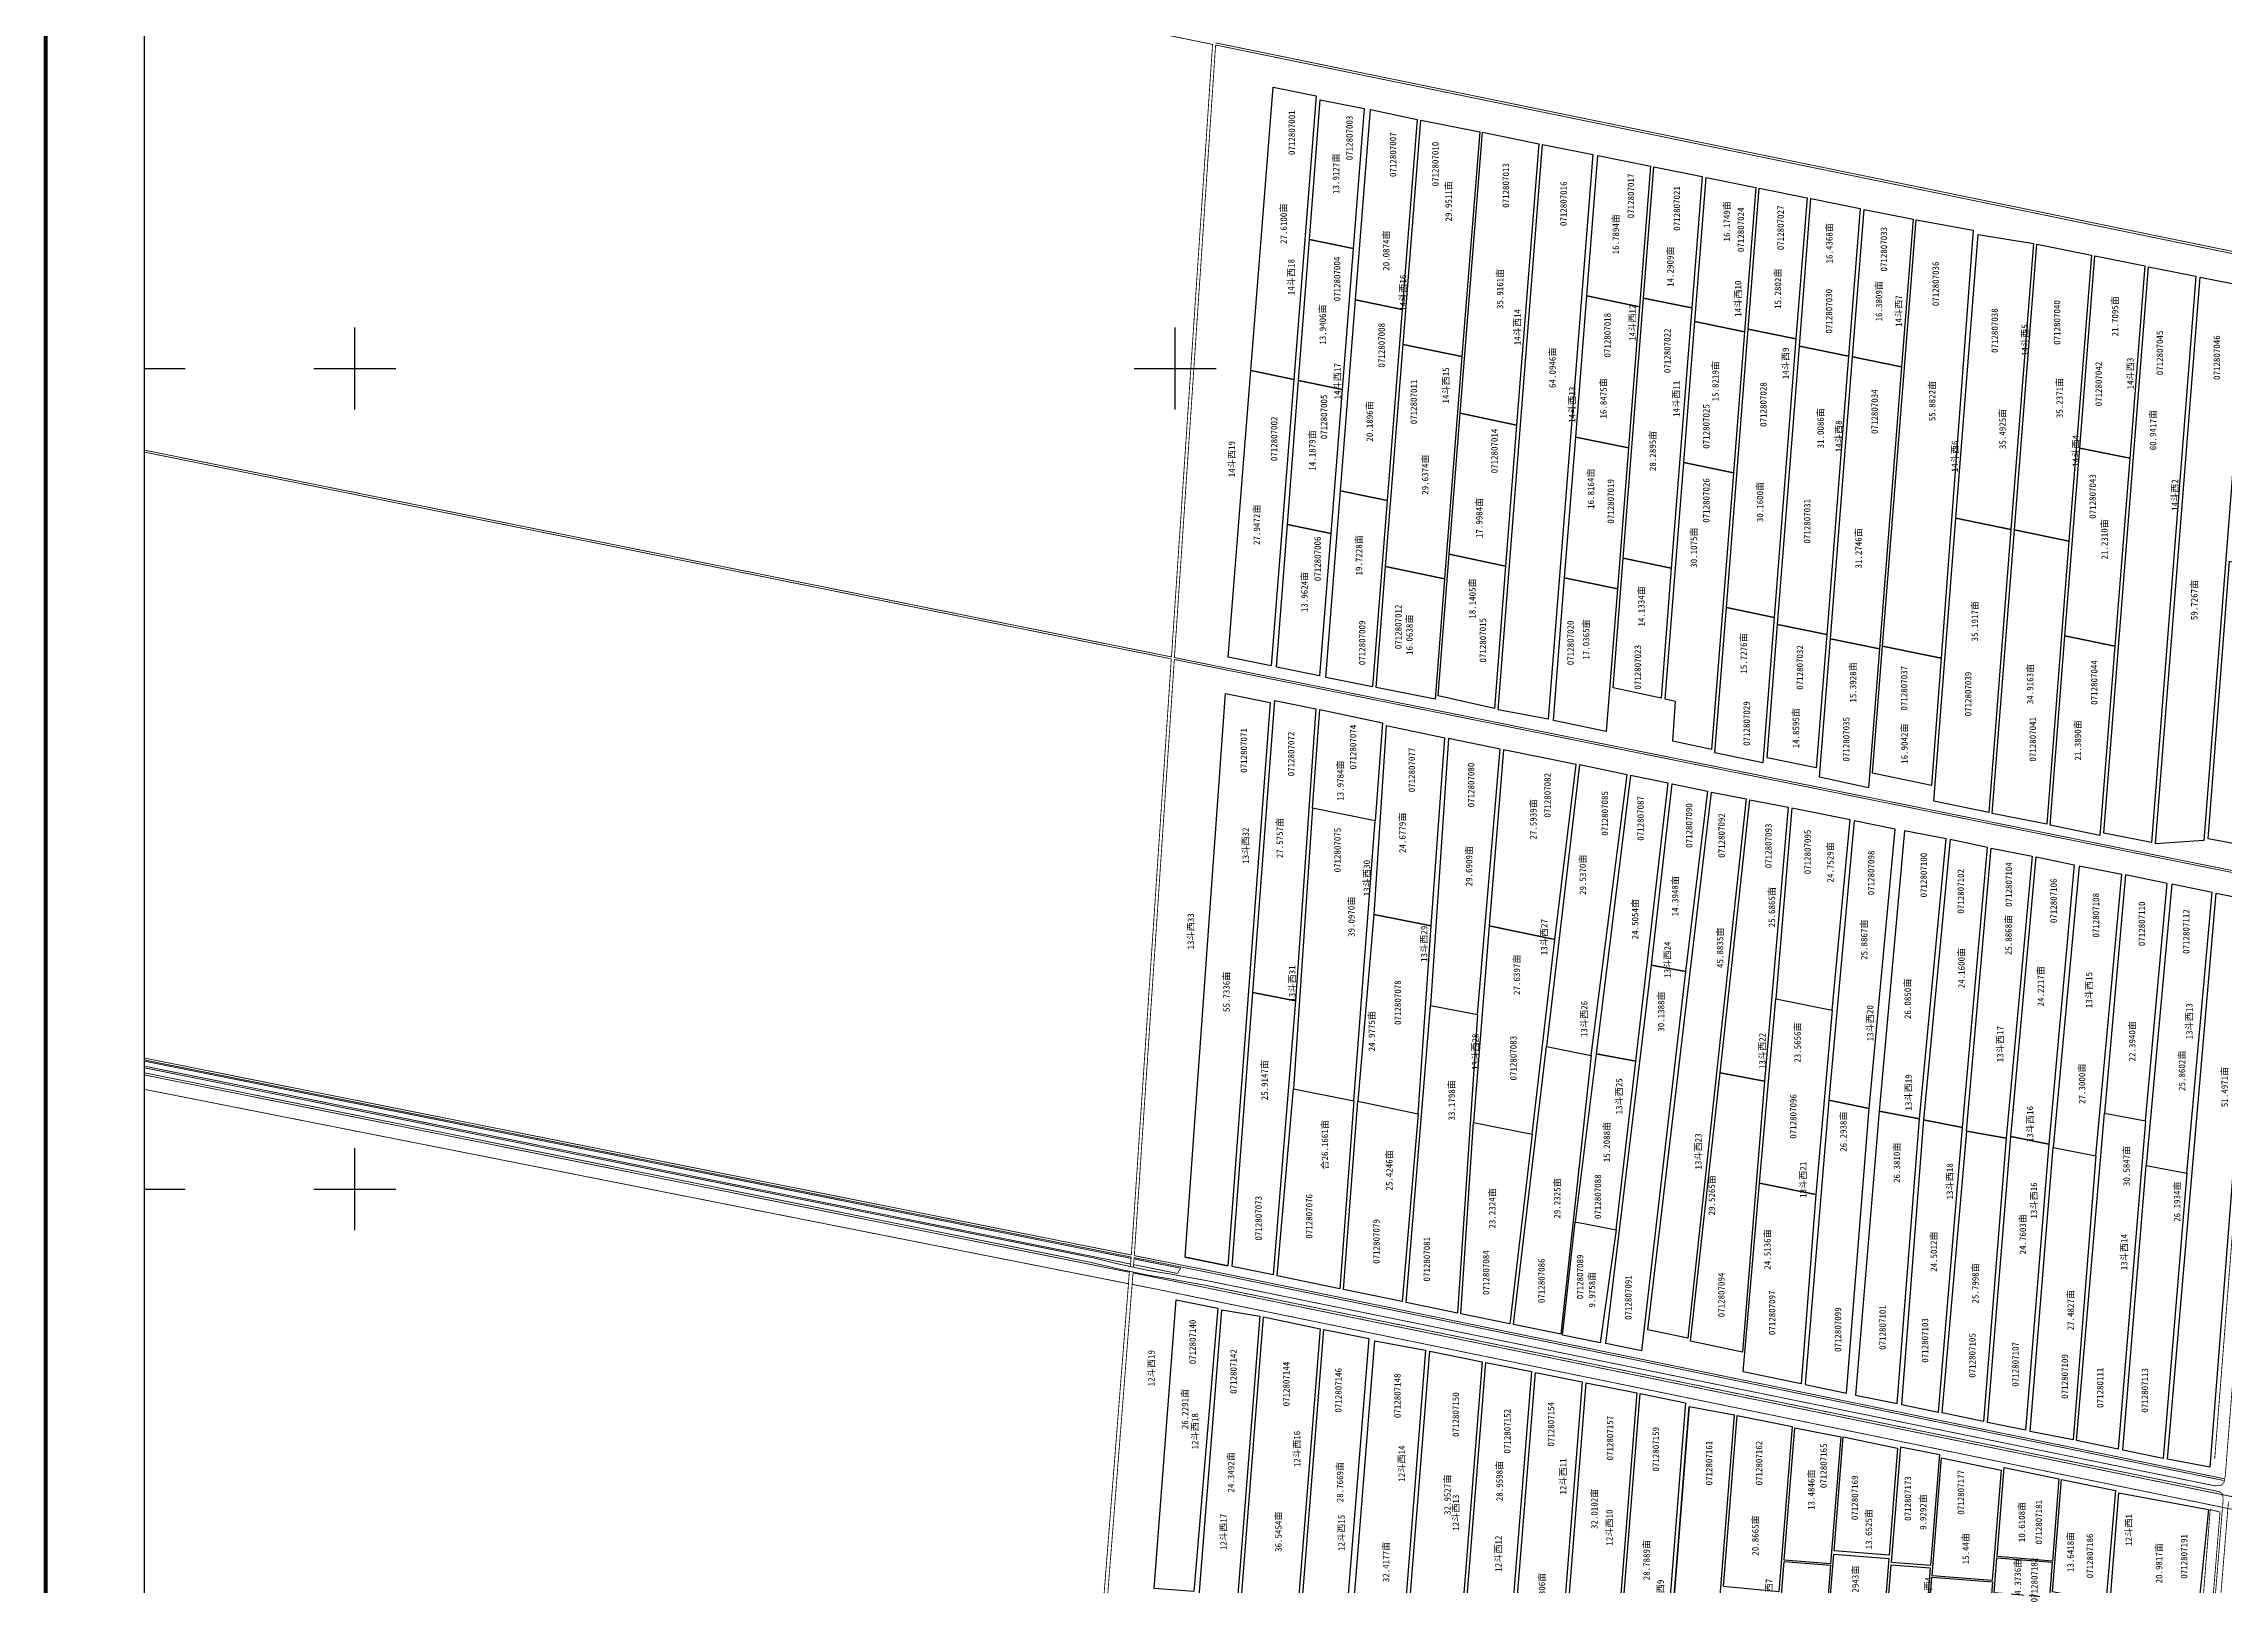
# Model space of a CAD drawing. Extents: x 549547 to 554866, y 4980277 to 4985924.
# Drawn here: x 549620 to 552279, y 4982517 to 4984396 of the extents above; entities that cross this region are included whole.
import ezdxf
from ezdxf.enums import TextEntityAlignment as Align

# ---------------------------------------------------------------- set-up
doc = ezdxf.new("R2010")
doc.units = 0
doc.header["$LTSCALE"] = 10
for name, color, linetype in [('TK', 7, 'CONTINUOUS'), ('园地', 2, 'CONTINUOUS'), ('地块名称', 1, 'CONTINUOUS'), ('地籍号', 7, 'CONTINUOUS'), ('路林渠', 7, 'CONTINUOUS'), ('身份地面积', 1, 'CONTINUOUS')]:
    doc.layers.add(name, color=color, linetype=linetype)
doc.styles.add('宋体', font='')
doc.styles.get('宋体').set_extended_font_data('SimSun')

msp = doc.modelspace()

# ---------------------------------------------------------------- linework, layer by layer
at = {"layer": 'TK', "linetype": 'Continuous'}
for p, q in [((550000, 4983950), (550000, 4984050)), ((551000, 4983950), (551000, 4984050)), ((549743, 4984000), (549793, 4984000)), ((549950, 4984000), (550050, 4984000)), ((550950, 4984000), (551050, 4984000)), ((550000, 4982950), (550000, 4983050)), ((549743, 4983000), (549793, 4983000)), ((549950, 4983000), (550050, 4983000))]:
    msp.add_line(p, q, dxfattribs=at)
at = {"layer": 'TK', "linetype": 'Continuous', "const_width": 5, "flags": 128}
msp.add_lwpolyline([(549623, 4980460), (554863, 4980460), (554863, 4985700), (549623, 4985700)], close=True, dxfattribs=at)
at = {"layer": 'TK', "linetype": 'Continuous', "flags": 128}
msp.add_lwpolyline([(549743, 4980580), (554743, 4980580), (554743, 4985580), (549743, 4985580)], close=True, dxfattribs=at)
at = {"layer": '园地', "color": 2, "linetype": 'Continuous', "flags": 128}
for points, elevation in [([(551119.3, 4984343.1), (551171.6, 4984332.3), (551144.5, 4983986.6), (551092, 4983997.5)], 286.9), ([(551176.6, 4984327.7), (551230.3, 4984317.1), (551216.9, 4984146.4), (551163.5, 4984157.3)], 286.3), ([(551238, 4984315.6), (551294.8, 4984303.6), (551276.7, 4984072.2), (551219.7, 4984083.7)], 286.9), ([(551299.3, 4984302.9), (551371.1, 4984288.7), (551349.5, 4984014.8), (551277.7, 4984029.3)], 286.9), ([(551374.4, 4984288), (551443.2, 4984274.1), (551416.2, 4983931.2), (551347.5, 4983945.5)], 286.8), ([(551447.8, 4984273.2), (551508.9, 4984260.9), (551454.8, 4983572.6), (551393.7, 4983584.3)], 286.9), ([(551515.2, 4984259.6), (551579.5, 4984246.6), (551566, 4984075.1), (551501.7, 4984088.5)], 287.1), ([(551583.6, 4984245.8), (551642.2, 4984234), (551629.6, 4984073.9), (551571, 4984085.8)], 287), ([(551647.3, 4984233), (551707.7, 4984220.8), (551693.9, 4984044.9), (551633.5, 4984057.5)], 287.1), ([(551711.9, 4984219.9), (551770.3, 4984208.2), (551756.7, 4984036.1), (551698.4, 4984048)], 286.9), ([(551775, 4984207.2), (551835, 4984195.1), (551820.9, 4984015.3), (551760.9, 4984027.3)], 287.2), ([(551839.8, 4984194.1), (551899.6, 4984182.1), (551885.4, 4984002.1), (551825.7, 4984014.3)], 287.2), ([(551903.1, 4984181.4), (551972.8, 4984168.6), (551933.6, 4983647.1), (551862.3, 4983661.9)], 287.3), ([(551163.5, 4984157.3), (551216.9, 4984146.4), (551203.4, 4983974.7), (551150.3, 4983985.6)], 259.6), ([(551978.7, 4984163.3), (552046.1, 4984152.5), (552018.7, 4983804.1), (551951.7, 4983817.8)], 286.4), ([(552050.4, 4984151.6), (552116.8, 4984138.2), (552089.4, 4983789.6), (552023.1, 4983803.4)], 287.3), ([(552121, 4984137.4), (552181.9, 4984125.1), (552163.5, 4983891), (552102.6, 4983903.2)], 287.4), ([(552186.4, 4984124.2), (552244.3, 4984112.5), (552190.1, 4983422.4), (552132.1, 4983433.9)], 287.4), ([(552249.4, 4984111.5), (552306.8, 4984099.9), (552253.7, 4983424.7), (552195.1, 4983420.9)], 287.5), ([(551219.7, 4984083.7), (551276.7, 4984072.2), (551258.3, 4983839.1), (551201.5, 4983851.2)], 259.6), ([(551501.7, 4984088.5), (551566, 4984075.1), (551552.5, 4983903.4), (551488.2, 4983916.4)], 259.7), ([(551571, 4984085.8), (551629.6, 4984073.9), (551604.7, 4983756.9), (551546.1, 4983769.1)], 259.6), ([(551633.5, 4984057.5), (551693.9, 4984044.9), (551680.4, 4983873.1), (551620, 4983885.7)], 287.1), ([(551698.4, 4984048), (551756.7, 4984036.1), (551730.1, 4983696.6), (551671.8, 4983708.7)], 259.7), ([(551277.7, 4984029.3), (551349.5, 4984014.8), (551328.2, 4983743.6), (551256.5, 4983758.7)], 259.6), ([(551760.9, 4984027.3), (551820.9, 4984015.3), (551794.2, 4983676), (551734.3, 4983688.2)], 259.7), ([(551825.7, 4984014.3), (551885.4, 4984002.1), (551858.5, 4983658.6), (551798.7, 4983670.7)], 259.7), ([(551092, 4983997.5), (551144.5, 4983986.6), (551117.1, 4983637.7), (551064.5, 4983648.3)], 259.7), ([(551150.3, 4983985.6), (551203.4, 4983974.7), (551189.6, 4983799), (551136.7, 4983810.1)], 259.6), ([(551347.5, 4983945.5), (551416.2, 4983931.2), (551402.7, 4983759.4), (551334, 4983773.7)], 259.6), ([(551488.2, 4983916.4), (551552.5, 4983903.4), (551539, 4983731.7), (551474.7, 4983744.9)], 259.7), ([(551620, 4983885.7), (551680.4, 4983873.1), (551653.9, 4983535.8), (551606.4, 4983545.9), (551609.8, 4983594.4), (551597.3, 4983597.1)], 259.8), ([(552102.6, 4983903.2), (552163.5, 4983891), (552145.5, 4983661.8), (552084.6, 4983674.4)], 260.2), ([(551201.5, 4983851.2), (551258.3, 4983839.1), (551240.5, 4983612.1), (551183.6, 4983623.4)], 259.6), ([(551136.7, 4983810.1), (551189.6, 4983799), (551176, 4983625.6), (551123.3, 4983636.1)], 259.6), ([(551951.7, 4983817.8), (552018.7, 4983804.1), (551991.6, 4983459), (551924.8, 4983472.8)], 259.9), ([(552023.1, 4983803.4), (552089.4, 4983789.6), (552062.3, 4983444.7), (551995.9, 4983457.7)], 259.9), ([(551334, 4983773.7), (551402.7, 4983759.4), (551389.1, 4983585.6), (551320.5, 4983601.2)], 259.6), ([(551256.5, 4983758.7), (551328.2, 4983743.6), (551316.7, 4983597.2), (551244.9, 4983611.4)], 259.6), ([(551474.7, 4983744.9), (551539, 4983731.7), (551525.4, 4983557.8), (551461.1, 4983571.1)], 259.7), ([(551546.1, 4983769.1), (551604.7, 4983756.9), (551592.2, 4983598.5), (551533.7, 4983610.9)], 259.6), ([(552285.3, 4983765.2), (552344.2, 4983753.1), (552318, 4983416.1), (552259, 4983427.1)], 259.6), ([(551671.8, 4983708.7), (551730.1, 4983696.6), (551716.1, 4983519.6), (551657.9, 4983531.7)], 259.7), ([(551734.3, 4983688.2), (551794.2, 4983676), (551781.5, 4983513.6), (551721.5, 4983525.5)], 259.7), ([(551798.7, 4983670.7), (551858.5, 4983658.6), (551845.1, 4983489.1), (551785.5, 4983502)], 259.7), ([(552084.6, 4983674.4), (552145.5, 4983661.8), (552127.3, 4983431.1), (552066.5, 4983443.7)], 260.1), ([(551862.3, 4983661.9), (551933.6, 4983647.1), (551921.9, 4983492), (551850.1, 4983506.8)], 260), ([(551061.2, 4983604), (551115.9, 4983593.2), (551064.1, 4982906.7), (551012.2, 4982917.1)], 287.4), ([(551001.1, 4982865.1), (551052, 4982854.9), (551022.5, 4982509.5), (550974.3, 4982513.2)], 288.6), ([(551056.8, 4982852.7), (551103.2, 4982845.2), (551075.8, 4982500.7), (551029.3, 4982504.5)], 287.7), ([(551107.7, 4982844.2), (551176.5, 4982829.8), (551149.1, 4982484.3), (551080, 4982491.8)], 287.8), ([(551181.2, 4982828.9), (551235.9, 4982818.1), (551208.5, 4982476.3), (551153.3, 4982480.5)], 287.7), ([(551243.2, 4982815), (551305.2, 4982803.6), (551278.1, 4982462.8), (551215.7, 4982468.1)], 287.8), ([(551310.2, 4982802.4), (551374.3, 4982789.7), (551347.8, 4982456.3), (551283.1, 4982461.3)], 288), ([(551378.6, 4982788.5), (551434.1, 4982777.6), (551407.2, 4982438.3), (551351.1, 4982442.7)], 287.9), ([(551439, 4982776.4), (551496.2, 4982765.3), (551469.5, 4982429.9), (551411.7, 4982434.4)], 288), ([(551500.9, 4982763.9), (551562.5, 4982751.9), (551536, 4982414.4), (551473.8, 4982419.7)], 288), ([(551566.9, 4982751.1), (551622.1, 4982739.5), (551595.2, 4982401.7), (551539.3, 4982406.1)], 287.7), ([(551626.6, 4982735.1), (551681.3, 4982724.9), (551627.1, 4982042.3), (551572.4, 4982053.5)], 287.9), ([(551685.1, 4982723.9), (551751.9, 4982710.7), (551735.8, 4982509.3), (551668.4, 4982515.8)], 288.2), ([(551755.1, 4982709.2), (551811.3, 4982698), (551798.7, 4982543.3), (551742.1, 4982547.9)], 288.5), ([(551814.1, 4982698), (551880.6, 4982684.2), (551870.3, 4982553.8), (551803.1, 4982559.1)], 288.1), ([(551884.4, 4982685.8), (551931.5, 4982676.7), (551920.7, 4982541.1), (551873.2, 4982544.9)], 288.4), ([(552010.3, 4982660.6), (552077.1, 4982647.1), (552069.2, 4982546.6), (552002, 4982552.4)], 288.4), ([(552080.3, 4982646.3), (552146, 4982632.7), (552134.4, 4982496.2), (552069.4, 4982509)], 288.5), ([(552150.4, 4982629.8), (552259.7, 4982609.4), (552246.5, 4982482.3), (552140.2, 4982501.8)], 288.5), ([(551802.8, 4982555.1), (551869.9, 4982549.7), (551855.6, 4982369.4), (551788.4, 4982374.7)], 288.1), ([(552001.5, 4982550.7), (552069, 4982545.3), (552065.6, 4982502.4), (551998.1, 4982507.8)], 288.4), ([(551742.2, 4982546.2), (551798.9, 4982541.7), (551786.4, 4982383.9), (551729.6, 4982388.4)], 288.5), ([(551872.8, 4982542.3), (551920.4, 4982538.5), (551906.3, 4982358.9), (551858.7, 4982362.8)], 288.4), ([(551922.5, 4982527.1), (551996.2, 4982521.3), (551982.1, 4982343.8), (551908.5, 4982349.7)], 288.4)]:
    msp.add_lwpolyline(points, close=True, dxfattribs=dict(at, elevation=elevation))
for points, elevation in [([(552163.5, 4983891), (552102.6, 4983903.2)], 260.2), ([(551626.6, 4982735.1), (551572.4, 4982053.5)], 287.9), ([(551681.3, 4982724.9), (551627.1, 4982042.3)], 287.9)]:
    msp.add_lwpolyline(points, dxfattribs=dict(at, elevation=elevation))
for points in [[(551146.6, 4983229.6), (551094.6, 4983239.5), (551121.5, 4983595.5), (551171.3, 4983585.4)], [(551243.9, 4983448.7), (551167.3, 4983464.1), (551176.3, 4983584.6), (551252.7, 4983568.3)], [(551242.1, 4983334.7), (551311.9, 4983320.9), (551328.7, 4983549.8), (551257, 4983564.8)], [(551311, 4983223.7), (551368.5, 4983212.8), (551395.9, 4983536.3), (551333.2, 4983549.1)], [(551382.7, 4983320.7), (551462.8, 4983304.3), (551488.6, 4983517.6), (551400.1, 4983535.3)], [(551452.7, 4983174), (551507, 4983163), (551550.9, 4983504.9), (551493, 4983516.9)], [(551513, 4983165), (551561.3, 4983155.8), (551601, 4983494.8), (551555.1, 4983504)], [(551653.7, 4983483.9), (551696.1, 4983475.5), (551624.8, 4982818.5), (551576.1, 4982828.5)], [(551622.1, 4983265.1), (551580.4, 4983272.9), (551605.6, 4983493.9), (551649, 4983485.2)], [(551243.9, 4983448.7), (551167.3, 4983464.1), (551144, 4983122.3), (551217.9, 4983107.5)], [(551718.3, 4983131.6), (551664.1, 4983141.9), (551700.5, 4983474.6), (551747.1, 4983465.4)], [(551732.3, 4983231.8), (551801, 4983218), (551822.6, 4983450), (551751.7, 4983464.2)], [(551796.7, 4983108.3), (551845.9, 4983098.2), (551877.7, 4983438.7), (551827.5, 4983449)], [(551858, 4983094.9), (551907.1, 4983085.5), (551939.7, 4983426.9), (551888.8, 4983436.8)], [(551912.2, 4983084.3), (551959.5, 4983075.3), (551990.2, 4983416.3), (551944.8, 4983426.1)], [(552013.1, 4983062.3), (551964.5, 4983070.8), (551994.7, 4983415.6), (552044.7, 4983405.9)], [(552065.1, 4983054.9), (552018.5, 4983064.3), (552049.4, 4983404.8), (552096, 4983395.4)], [(552070.2, 4983050.7), (552122.3, 4983040.5), (552154.1, 4983383.6), (552101.9, 4983393.8)], [(552132.6, 4983092.7), (552182.9, 4983083.1), (552209.3, 4983372.6), (552158.5, 4983383.1)], [(552183.4, 4983028.8), (552233.2, 4983019.6), (552264, 4983361.6), (552214.8, 4983371.8)], [(552269.1, 4983360.5), (552315.2, 4983351.3), (552261.2, 4982661.3), (552209.4, 4982670.7)], [(551222.4, 4983107.1), (551296.3, 4983091.9), (551311.9, 4983320.9), (551242.1, 4983334.7)], [(551363.5, 4983081.1), (551435, 4983067.1), (551462.8, 4983304.3), (551382.7, 4983320.7)], [(551580.4, 4983272.9), (551622.1, 4983265.1), (551568.3, 4982802.8), (551524.9, 4982811.8)], [(551094.6, 4983239.5), (551146.6, 4983229.6), (551119.3, 4982895.4), (551069.4, 4982905.7)], [(551311, 4983223.7), (551368.5, 4983212.8), (551344.1, 4982849), (551281.4, 4982862)], [(551732.3, 4983231.8), (551801, 4983218), (551781.1, 4982993.3), (551712.4, 4983007.1)], [(551452.7, 4983174), (551507, 4983163), (551470.2, 4982823.1), (551412.3, 4982835)], [(551537.3, 4982950.3), (551561.3, 4983155.8), (551513, 4983165), (551487.5, 4982960.2)], [(551664.1, 4983141.9), (551718.3, 4983131.6), (551691.4, 4982801.1), (551628.2, 4982814.5)], [(551144, 4983122.3), (551217.9, 4983107.5), (551200.6, 4982878.6), (551124.3, 4982894.4)], [(551222.4, 4983107.1), (551296.3, 4983091.9), (551276.8, 4982862.9), (551205.2, 4982877.7)], [(551845.9, 4983098.2), (551796.7, 4983108.3), (551768, 4982761.7), (551818.2, 4982751.3)], [(551363.5, 4983081.1), (551435, 4983067.1), (551407.9, 4982835.9), (551348.3, 4982848.2)], [(551907.1, 4983085.5), (551858, 4983094.9), (551829.3, 4982749), (551880.1, 4982738.6)], [(551959.5, 4983075.3), (551912.2, 4983084.3), (551885.2, 4982737.5), (551930.6, 4982728.2)], [(552132.6, 4983092.7), (552182.9, 4983083.1), (552149.6, 4982683), (552098.8, 4982693.5)], [(551964.8, 4983070.8), (552013.1, 4983062.3), (551985.1, 4982716.9), (551935.1, 4982727.2)], [(552018.5, 4983064.3), (552065.1, 4983054.9), (552036.5, 4982706.3), (551990, 4982715.7)], [(552070.2, 4983050.7), (552122.3, 4983040.5), (552094.4, 4982694.4), (552042.3, 4982704.6)], [(552183.4, 4983028.8), (552233.2, 4983019.6), (552204.3, 4982671.8), (552155.1, 4982681.9)], [(551712.4, 4983007.1), (551781.1, 4982993.3), (551763.1, 4982762.7), (551692.2, 4982777.3)], [(551537.3, 4982950.3), (551517.8, 4982812.5), (551472, 4982822), (551487.5, 4982960.2)], [(551934.1, 4982672.5), (552007, 4982657.5), (551995.8, 4982522.9), (551922.6, 4982528.6)]]:
    msp.add_lwpolyline(points, close=True, dxfattribs=at)
at = {"layer": '路林渠', "color": 3, "linetype": 'Continuous'}
msp.add_line((551012.2, 4982917.1, 287.4), (551064.1, 4982906.7, 287.4), dxfattribs=at)
at = {"layer": '路林渠', "color": 5, "linetype": 'Continuous', "const_width": 1, "flags": 128}
for points, elevation in [([(552512.9, 4985580), (552279.9, 4982649.6), (552278.4, 4982642.4), (552274.3, 4982638.7), (552267.3, 4982638.4), (551039.7, 4982888.2)], 286.4), ([(549743, 4983147.9), (550900, 4982916.3), (550930.6, 4982908.8), (550966.5, 4982901), (550994.6, 4982896.4), (551039.7, 4982888.2)], 284.7), ([(549743, 4983141.8), (550898.1, 4982910.5), (550930, 4982902.9), (550965.8, 4982895.3), (550993.7, 4982890.6), (551038.9, 4982882.4)], 287.4), ([(551038.9, 4982882.4), (552267.2, 4982632.4), (552273.7, 4982630.9), (552277, 4982627.9), (552277.4, 4982621.3)], 287.4), ([(552277.4, 4982621.3), (552111, 4980580)], 287.4), ([(552116.8, 4980580), (552283.9, 4982619.2)], 291)]:
    msp.add_lwpolyline(points, dxfattribs=dict(at, elevation=elevation))
at = {"layer": '路林渠', "color": 4, "linetype": 'Continuous', "const_width": 1, "flags": 128}
for points, elevation in [([(551045.5, 4984395.1), (549846, 4984641.1)], 287.8), ([(550995.4, 4983648.6), (551045.5, 4984395.1)], 289.4), ([(550999, 4983647.8), (551049.2, 4984394.4)], 288.7), ([(552396.6, 4984118), (551049.2, 4984394.4)], 287.8), ([(552396.8, 4984120.7), (551049.3, 4984397)], 289.4), ([(550995.4, 4983648.6), (549743, 4983900.7)], 288.3), ([(550995.2, 4983646.2), (549743, 4983898.3)], 287.9), ([(550946.5, 4982919.7), (550995.2, 4983646.2)], 289.4), ([(550950.1, 4982918.9), (550998.9, 4983645.5)], 288.7), ([(552324.7, 4983378.6), (550998.9, 4983645.5)], 287.9), ([(552325.1, 4983380.9), (550999, 4983647.8)], 288.3), ([(549743, 4983159.8), (550946.5, 4982919.7)], 286.8), ([(550946.3, 4982917.2), (549743, 4983157.4)], 287.8), ([(550944.1, 4982898.7), (549743, 4983139.2)], 288.3), ([(549743, 4983121.7), (550943, 4982884.7)], 286.1), ([(550944.2, 4982899.9), (550887.7, 4982182.6)], 289.3), ([(550948.6, 4982898.9), (550892.1, 4982181.7)], 289.3), ([(550945.2, 4982905.6), (550946.3, 4982917.2)], 289.4), ([(550990.1, 4982889.5), (550948.6, 4982897.8)], 288.3), ([(550948.9, 4982904.8), (550950, 4982916.5)], 289.3), ([(551050.2, 4982896.5), (551041.7, 4982898.2), (550950, 4982916.5)], 287.8), ([(550950.1, 4982918.9), (551042, 4982900.6)], 286.8), ([(551042, 4982900.6), (552278.4, 4982647.1)], 286.8), ([(552278.1, 4982644.9), (552269.5, 4982646.6), (551050.2, 4982896.5)], 288.7), ([(550947.5, 4982883.9), (550986.4, 4982876.2)], 286.1), ([(553482.9, 4982365.4), (550986.4, 4982876.2)], 288.8), ([(550990.1, 4982889.5), (553487.1, 4982381.2)], 288.3)]:
    msp.add_lwpolyline(points, dxfattribs=dict(at, elevation=elevation))
at = {"layer": '路林渠', "color": 3, "linetype": 'Continuous', "const_width": 1, "flags": 128}
for points, elevation in [([(552267.1, 4982670.9), (552381.1, 4984121.2)], 288.2), ([(549743, 4983156), (550946.2, 4982915.6), (550945.5, 4982908.7), (549743, 4983149.9)], 286.9), ([(549743, 4983156), (550946.2, 4982915.6)], 286.9), ([(550945.5, 4982908.7), (549743, 4983149.9)], 287.9), ([(551002.8, 4982897.2), (550949.2, 4982908)], 287.9), ([(550949.8, 4982914.9), (551006.5, 4982903.6)], 286.9), ([(552217.1, 4981910.8), (552273.6, 4982606.4), (552261.7, 4982609.5), (552205.9, 4981913.1)], 292.6)]:
    msp.add_lwpolyline(points, dxfattribs=dict(at, elevation=elevation))
at = {"layer": '路林渠', "color": 3, "linetype": 'Continuous', "const_width": 1, "elevation": 286.9, "flags": 128}
msp.add_lwpolyline([(550949.8, 4982914.9), (551006.5, 4982903.6), (551002.8, 4982897.2), (550949.2, 4982908)], close=True, dxfattribs=at)

# ---------------------------------------------------------------- texts
at = {"layer": '地块名称', "color": 1, "linetype": 'Continuous', "style": '宋体'}
for s, p in [('14斗西18', (551145.4, 4984089.4, 288.2)), ('14斗西16', (551281.6, 4984070.4, 288.2)), ('14斗西10', (551690.1, 4984063.1, 288.2)), ('14斗西14', (551421, 4984028.5, 288.2)), ('14斗西12', (551561.3, 4984033.9, 288.2)), ('14斗西7', (551885.9, 4984050.8, 288.2)), ('14斗西5', (552039.6, 4984015.4, 288.2)), ('14斗西9', (551748.1, 4983987, 288.2)), ('14斗西3', (552168.3, 4983974.7, 288.2)), ('14斗西17', (551201.6, 4983962.5, 288.2)), ('14斗西15', (551333.9, 4983957.4, 288.2)), ('14斗西11', (551614.8, 4983941.1, 288.2)), ('14斗西13', (551487.8, 4983933.9, 288.2)), ('14斗西8', (551812.8, 4983898.1, 288.2)), ('14斗西19', (551072.8, 4983867.6, 288.2)), ('14斗西6', (551954.4, 4983873.7, 288.2)), ('14斗西4', (552101.7, 4983880.4, 288.2)), ('14斗西2', (552222.6, 4983826.6, 288.2)), ('0712807031', (551774.3, 4983786.7, 288.2)), ('13斗西32', (551089.8, 4983396.6, 288.2)), ('13斗西32', (551089.8, 4983396.6, 288.2)), ('13斗西32', (551089.8, 4983396.6, 288.2)), ('13斗西32', (551089.8, 4983396.6, 288.2)), ('13斗西32', (551089.8, 4983396.6, 288.2)), ('13斗西30', (551237.5, 4983357, 288.2)), ('13斗西30', (551237.5, 4983357, 288.2)), ('13斗西30', (551237.5, 4983357, 288.2)), ('13斗西30', (551237.5, 4983357, 288.2)), ('13斗西33', (551022.9, 4983292.1, 288.2)), ('13斗西29', (551307.2, 4983276.9, 288.2)), ('13斗西27', (551453.7, 4983285, 288.2)), ('13斗西27', (551453.7, 4983285, 288.2)), ('13斗西27', (551453.7, 4983285, 288.2)), ('13斗西27', (551453.7, 4983285, 288.2)), ('13斗西27', (551453.7, 4983285, 288.2)), ('13斗西24', (551604, 4983257.6, 288.2)), ('13斗西24', (551604, 4983257.6, 288.2)), ('13斗西24', (551604, 4983257.6, 288.2)), ('13斗西24', (551604, 4983257.6, 288.2)), ('13斗西24', (551604, 4983257.6, 288.2)), ('13斗西31', (551146.5, 4983228.5, 288.2)), ('13斗西31', (551146.5, 4983228.5, 288.2)), ('13斗西31', (551146.5, 4983228.5, 288.2)), ('13斗西31', (551146.5, 4983228.5, 288.2)), ('13斗西31', (551146.5, 4983228.5, 288.2)), ('13斗西15', (552118, 4983220.5, 288.2)), ('13斗西15', (552118, 4983220.5, 288.2)), ('13斗西15', (552118, 4983220.5, 288.2)), ('13斗西15', (552118, 4983220.5, 288.2)), ('13斗西26', (551502.5, 4983185.3, 288.2)), ('13斗西26', (551502.5, 4983185.3, 288.2)), ('13斗西26', (551502.5, 4983185.3, 288.2)), ('13斗西26', (551502.5, 4983185.3, 288.2)), ('13斗西20', (551851.1, 4983180.1, 288.2)), ('13斗西20', (551851.1, 4983180.1, 288.2)), ('13斗西20', (551851.1, 4983180.1, 288.2)), ('13斗西20', (551851.1, 4983180.1, 288.2)), ('13斗西20', (551851.1, 4983180.1, 288.2)), ('13斗西13', (552240.1, 4983182.5, 288.2)), ('13斗西13', (552240.1, 4983182.5, 288.2)), ('13斗西13', (552240.1, 4983182.5, 288.2)), ('13斗西13', (552240.1, 4983182.5, 288.2)), ('13斗西13', (552240.1, 4983182.5, 288.2)), ('13斗西28', (551369.8, 4983145.4, 288.2)), ('13斗西28', (551369.8, 4983145.4, 288.2)), ('13斗西28', (551369.8, 4983145.4, 288.2)), ('13斗西28', (551369.8, 4983145.4, 288.2)), ('13斗西28', (551369.8, 4983145.4, 288.2)), ('13斗西22', (551719.6, 4983146.3, 288.2)), ('13斗西22', (551719.6, 4983146.3, 288.2)), ('13斗西22', (551719.6, 4983146.3, 288.2)), ('13斗西22', (551719.6, 4983146.3, 288.2)), ('13斗西22', (551719.6, 4983146.3, 288.2)), ('13斗西17', (552009.6, 4983154.6, 288.2)), ('13斗西17', (552009.6, 4983154.6, 288.2)), ('13斗西17', (552009.6, 4983154.6, 288.2)), ('13斗西17', (552009.6, 4983154.6, 288.2)), ('13斗西25', (551545.1, 4983091.1, 288.2)), ('13斗西25', (551545.1, 4983091.1, 288.2)), ('13斗西25', (551545.1, 4983091.1, 288.2)), ('13斗西25', (551545.1, 4983091.1, 288.2)), ('13斗西25', (551545.1, 4983091.1, 288.2)), ('13斗西19', (551897.8, 4983095.8, 288.2)), ('13斗西19', (551897.8, 4983095.8, 288.2)), ('13斗西19', (551897.8, 4983095.8, 288.2)), ('13斗西19', (551897.8, 4983095.8, 288.2)), ('13斗西19', (551897.8, 4983095.8, 288.2)), ('13斗西16', (552046, 4983057.2, 288.2)), ('13斗西23', (551641.6, 4983023.8, 288.2)), ('13斗西23', (551641.6, 4983023.8, 288.2)), ('13斗西23', (551641.6, 4983023.8, 288.2)), ('13斗西23', (551641.6, 4983023.8, 288.2)), ('13斗西23', (551641.6, 4983023.8, 288.2)), ('13斗西21', (551769.4, 4982989.3, 288.2)), ('13斗西21', (551769.4, 4982989.3, 288.2)), ('13斗西21', (551769.4, 4982989.3, 288.2)), ('13斗西21', (551769.4, 4982989.3, 288.2)), ('13斗西21', (551769.4, 4982989.3, 288.2)), ('13斗西18', (551948.1, 4982987.4, 288.2)), ('13斗西18', (551948.1, 4982987.4, 288.2)), ('13斗西18', (551948.1, 4982987.4, 288.2)), ('13斗西18', (551948.1, 4982987.4, 288.2)), ('13斗西16', (552050.7, 4982964.1, 288.2)), ('13斗西14', (552160.8, 4982901.1, 288.2)), ('13斗西14', (552160.8, 4982901.1, 288.2)), ('13斗西14', (552160.8, 4982901.1, 288.2)), ('13斗西14', (552160.8, 4982901.1, 288.2)), ('13斗西14', (552160.8, 4982901.1, 288.2)), ('12斗西19', (550974.9, 4982759.7, 288.5)), ('12斗西18', (551028, 4982682.8, 288.5)), ('12斗西16', (551152.4, 4982661.3, 288.5)), ('12斗西14', (551280, 4982643.4, 288.5)), ('12斗西11', (551476.8, 4982627.7, 288.5)), ('12斗西17', (551062.8, 4982560.1, 288.5)), ('12斗西15', (551206.5, 4982559, 288.5)), ('12斗西13', (551346, 4982583.6, 288.5)), ('12斗西10', (551533.3, 4982565.4, 288.5)), ('12斗西1', (552166.3, 4982565.3, 288.5)), ('12斗西12', (551397.8, 4982533.6, 288.5)), ('12斗西9', (551595.6, 4982485.4, 288.5)), ('12斗西7', (551727.7, 4982486.4, 288.5)), ('12斗西4', (551922, 4982488.6, 288.5))]:
    msp.add_text(s, height=8, rotation=90, dxfattribs=at).set_placement(p)
at = {"layer": '地籍号', "color": 1, "linetype": 'Continuous', "style": '宋体'}
for s, p in [('0712807001', (551145.9, 4984260.3, 288.2)), ('0712807003', (551216.3, 4984253.9, 288.2)), ('0712807007', (551269.4, 4984233.5, 288.2)), ('0712807010', (551321, 4984222.1, 288.2)), ('0712807013', (551406.9, 4984196, 288.2)), ('0712807016', (551477.3, 4984173.7, 288.2)), ('0712807017', (551559.4, 4984183.2, 288.2)), ('0712807021', (551615.4, 4984168, 288.2)), ('0712807027', (551741.9, 4984144.3, 288.2)), ('0712807024', (551693.4, 4984142, 288.2)), ('0712807033', (551867.8, 4984118.3, 288.2)), ('0712807004', (551201.2, 4984082, 288.2)), ('0712807036', (551930.9, 4984076.1, 288.2)), ('0712807030', (551800.9, 4984042.7, 288.2)), ('0712807018', (551530.8, 4984013.5, 288.2)), ('0712807038', (552002.9, 4984019.1, 288.2)), ('0712807040', (552078.9, 4984029, 288.2)), ('0712807008', (551255.5, 4984001.2, 288.2)), ('0712807022', (551603.8, 4983994.5, 288.2)), ('0712807045', (552204.1, 4983991.9, 288.2)), ('0712807046', (552273.6, 4983986.2, 288.2)), ('0712807011', (551294.7, 4983932.2, 288.2)), ('0712807042', (552129.6, 4983954, 288.2)), ('0712807005', (551185.2, 4983913.9, 288.2)), ('0712807028', (551720.9, 4983929, 288.2)), ('0712807034', (551856.5, 4983920.3, 288.2)), ('0712807002', (551124.5, 4983887.2, 288.2)), ('0712807025', (551651.3, 4983902.3, 288.2)), ('0712807014', (551393, 4983872.4, 288.2)), ('0712807019', (551534.8, 4983811, 288.2)), ('0712807026', (551651.3, 4983812.1, 288.2)), ('0712807043', (552122.3, 4983817, 288.2)), ('0712807006', (551177.5, 4983740.9, 288.2)), ('0712807009', (551231.7, 4983638.5, 288.2)), ('0712807012', (551275.9, 4983658, 288.2)), ('0712807015', (551379, 4983641.7, 288.2)), ('0712807020', (551485.8, 4983638.5, 288.2)), ('0712807023', (551567.7, 4983608.7, 288.2)), ('0712807032', (551765.4, 4983608.6, 288.2)), ('0712807044', (552124.2, 4983590.2, 288.2)), ('0712807037', (551892.4, 4983583.2, 288.2)), ('0712807039', (551970.5, 4983576.2, 288.2)), ('0712807029', (551700.5, 4983540.2, 288.2)), ('0712807071', (551087.5, 4983507.4, 288.2)), ('0712807074', (551220.7, 4983511.5, 288.2)), ('0712807035', (551821.9, 4983521, 288.2)), ('0712807041', (552049.3, 4983521, 288.2)), ('0712807072', (551145.2, 4983503.1, 288.2)), ('0712807077', (551292.3, 4983483.6, 288.2)), ('0712807080', (551364.6, 4983465.3, 288.2)), ('0712807082', (551457.7, 4983452.8, 288.2)), ('0712807085', (551527.6, 4983430.7, 288.2)), ('0712807087', (551571.2, 4983424.6, 288.2)), ('0712807090', (551630.3, 4983415.9, 288.2)), ('0712807092', (551670, 4983403.8, 288.2)), ('0712807075', (551201.7, 4983386, 288.2)), ('0712807093', (551727, 4983391.1, 288.2)), ('0712807095', (551774.8, 4983383.7, 288.2)), ('0712807098', (551852.2, 4983358.1, 288.2)), ('0712807100', (551916.3, 4983355.5, 288.2)), ('0712807102', (551961.6, 4983335.7, 288.2)), ('0712807104', (552020, 4983344, 288.2)), ('0712807106', (552074.7, 4983324.2, 288.2)), ('0712807108', (552126.3, 4983306.5, 288.2)), ('0712807110', (552182.2, 4983296.1, 288.2)), ('0712807112', (552236.4, 4983286.7, 288.2)), ('0712807078', (551275.2, 4983200.1, 288.2)), ('0712807083', (551416.1, 4983132.4, 288.2)), ('0712807096', (551757.3, 4983061.4, 288.2)), ('0712807088', (551519.1, 4982963.5, 288.2)), ('0712807073', (551105.5, 4982937.3, 288.2)), ('0712807076', (551167.2, 4982939.6, 288.2)), ('0712807079', (551249.1, 4982909, 288.2)), ('0712807081', (551310.6, 4982887.4, 288.2)), ('0712807084', (551382.8, 4982871, 288.2)), ('0712807086', (551450.4, 4982861.1, 288.2)), ('0712807089', (551497.4, 4982865.8, 288.2)), ('0712807091', (551556.3, 4982840.6, 288.2)), ('0712807094', (551669.7, 4982843.8, 288.2)), ('0712807097', (551731.5, 4982822, 288.2)), ('0712807099', (551811.8, 4982801.5, 288.2)), ('0712807101', (551866.2, 4982804.1, 288.2)), ('0712807103', (551917.9, 4982788.4, 288.2)), ('0712807140', (551025.1, 4982786.5, 288.2)), ('0712807105', (551975.6, 4982770.1, 288.2)), ('0712807142', (551075, 4982750.5, 288.2)), ('0712807144', (551139.3, 4982735.2, 288.2)), ('0712807107', (552028.1, 4982759.2, 288.2)), ('0712807109', (552088.3, 4982744.5, 288.2)), ('0712807146', (551202.8, 4982727.6, 288.2)), ('0712807148', (551274.8, 4982720.9, 288.2)), ('071280111', (552131.5, 4982733.4, 288.2)), ('0712807113', (552185.9, 4982727.5, 288.2)), ('0712807150', (551345.9, 4982698, 288.2)), ('0712807154', (551462, 4982686.2, 288.2)), ('0712807152', (551408.7, 4982677.7, 288.2)), ('0712807157', (551533.9, 4982669.3, 288.2)), ('0712807159', (551589.8, 4982655.7, 288.2)), ('0712807161', (551654.7, 4982638.9, 288.2)), ('0712807162', (551715.6, 4982638.9, 288.2)), ('0712807165', (551794.3, 4982635.6, 288.2)), ('0712807177', (551961.7, 4982603.2, 288.2)), ('0712807169', (551832.4, 4982596.6, 288.2)), ('0712807173', (551897, 4982595.7, 288.2)), ('0712807181', (552056.7, 4982566.8, 288.2)), ('0712807186', (552118.9, 4982525.7, 288.2)), ('0712807191', (552233.7, 4982525.2, 288.2)), ('0712807182', (552051.2, 4982496.4, 288.2))]:
    msp.add_text(s, height=8, rotation=90, dxfattribs=at).set_placement(p)
at = {"layer": '身份地面积', "color": 1, "linetype": 'Continuous', "style": '宋体'}
for s, p in [('13.9127亩', (551195.6, 4984237.5)), ('29.9511亩', (551332.9, 4984204)), ('27.6100亩', (551131.8, 4984176.6)), ('16.1749亩', (551672, 4984179.6)), ('16.7894亩', (551536.7, 4984163.9)), ('16.4368亩', (551797, 4984152.8)), ('20.0874亩', (551256.8, 4984143.9)), ('14.2909亩', (551603.2, 4984124.3)), ('35.9161亩', (551395.6, 4984097.2)), ('15.2802亩', (551734.3, 4984097.4)), ('16.3809亩', (551857.5, 4984082.2)), ('13.9406亩', (551179.4, 4984053.8)), ('21.7095亩', (552145.3, 4984063.9)), ('64.0946亩', (551459.6, 4984001.1)), ('16.8475亩', (551521.6, 4983963.8)), ('15.8219亩', (551658.2, 4983984.7)), ('55.8822亩', (551922.4, 4983960.5)), ('35.2371亩', (552077.7, 4983964.3)), ('20.1896亩', (551236.7, 4983935.7)), ('31.0086亩', (551786.4, 4983927.4)), ('35.4925亩', (552008.2, 4983926.6)), ('60.9417亩', (552191.6, 4983925.1)), ('14.1879亩', (551166.7, 4983900.3)), ('28.2895亩', (551581.8, 4983899.8)), ('29.6374亩', (551304.3, 4983870.9)), ('16.8164亩', (551506.4, 4983853.7)), ('30.1600亩', (551712.5, 4983837.5)), ('27.9472亩', (551099.1, 4983809.7)), ('17.9984亩', (551370.3, 4983818.1)), ('30.1075亩', (551631.9, 4983781.9)), ('31.2746亩', (551832.7, 4983781)), ('21.2310亩', (552132.5, 4983792)), ('19.7228亩', (551223.6, 4983772.5)), ('13.9624亩', (551157.2, 4983727.9)), ('18.1405亩', (551361.9, 4983719.8)), ('14.1334亩', (551567.9, 4983710.3)), ('59.7267亩', (552241.9, 4983718.1)), ('16.0638亩', (551285.2, 4983675.7)), ('17.0365亩', (551500.5, 4983669.9)), ('35.1917亩', (551974.4, 4983692.2)), ('15.7276亩', (551692.6, 4983652.9)), ('15.3928亩', (551825.9, 4983617.6)), ('34.9163亩', (552041.8, 4983615.7)), ('14.8595亩', (551756.3, 4983561.8)), ('16.9042亩', (551888.6, 4983543)), ('21.3890亩', (552100, 4983547)), ('13.9784亩', (551201, 4983498)), ('24.6779亩', (551276.6, 4983434.3)), ('27.5939亩', (551436.2, 4983450.7)), ('27.5757亩', (551127.1, 4983427.9)), ('29.6909亩', (551357.8, 4983393.7)), ('29.5370亩', (551496.6, 4983383.2)), ('24.7529亩', (551798.2, 4983398.3)), ('14.3948亩', (551609, 4983357.1)), ('39.0970亩', (551214.5, 4983332)), ('24.5054亩', (551560.2, 4983329.1)), ('25.6865亩', (551727, 4983343.7)), ('25.8867亩', (551839.5, 4983304)), ('25.8868亩', (552015.5, 4983309.8)), ('45.8835亩', (551663.8, 4983294.2)), ('24.1600亩', (551958.1, 4983269.5)), ('27.6397亩', (551416.1, 4983261.3)), ('24.2217亩', (552054.7, 4983247.3)), ('55.7336亩', (551062.1, 4983240.5)), ('30.1388亩', (551592, 4983216.5)), ('26.0850亩', (551892.5, 4983232)), ('24.9775亩', (551239.2, 4983192.5)), ('23.5656亩', (551758.3, 4983178.7)), ('22.3940亩', (552166.2, 4983180.3)), ('25.8602亩', (552226.9, 4983144.3)), ('25.9147亩', (551108.6, 4983132.8)), ('27.3000亩', (552105, 4983128.5)), ('51.4971亩', (552278.9, 4983124.6)), ('33.1798亩', (551336.6, 4983108.3)), ('合26.1661亩', (551182.1, 4983053.9)), ('15.2088亩', (551525.7, 4983057.5)), ('26.2938亩', (551814.2, 4983070.1)), ('26.3810亩', (551879.4, 4983032.2)), ('25.4246亩', (551260.6, 4983022.9)), ('30.5847亩', (552159.3, 4983028.4)), ('23.2324亩', (551386.1, 4982976.6)), ('29.2325亩', (551465.3, 4982988.7)), ('29.5265亩', (551653.8, 4982992.6)), ('26.1934亩', (552221, 4982984.8)), ('24.5136亩', (551721.6, 4982926.5)), ('24.5012亩', (551924.3, 4982923.9)), ('24.7603亩', (552032.8, 4982945.1)), ('9.9758亩', (551507.7, 4982877.5)), ('25.7998亩', (551975, 4982885.2)), ('27.4827亩', (552091.2, 4982852.6)), ('26.2291亩', (551011.5, 4982732.1)), ('24.3492亩', (551067.6, 4982654.8)), ('28.7669亩', (551200.5, 4982643)), ('28.9598亩', (551395, 4982644.3)), ('13.4846亩', (551775, 4982633.7)), ('32.9527亩', (551331.5, 4982627.5)), ('32.0102亩', (551510.6, 4982610.4)), ('36.5454亩', (551125.4, 4982582.5)), ('20.8665亩', (551706.8, 4982577.9)), ('13.6525亩', (551845.2, 4982585.7)), ('9.9292亩', (551911.4, 4982606.5)), ('10.6108亩', (552031.6, 4982594.4)), ('15.44亩', (551963.3, 4982561.9)), ('13.6418亩', (552091, 4982557.9)), ('32.4177亩', (551256.6, 4982545.6)), ('28.7889亩', (551574.2, 4982547.9)), ('4.3736亩', (552026.7, 4982527.7)), ('20.9817亩', (552198.9, 4982544.1)), ('29.5306亩', (551446.7, 4982508)), ('18.2943亩', (551828.8, 4982516.6))]:
    msp.add_text(s, height=8, rotation=90, dxfattribs=at).set_placement(p, align=Align.MIDDLE)

doc.saveas('drawing.dxf')
